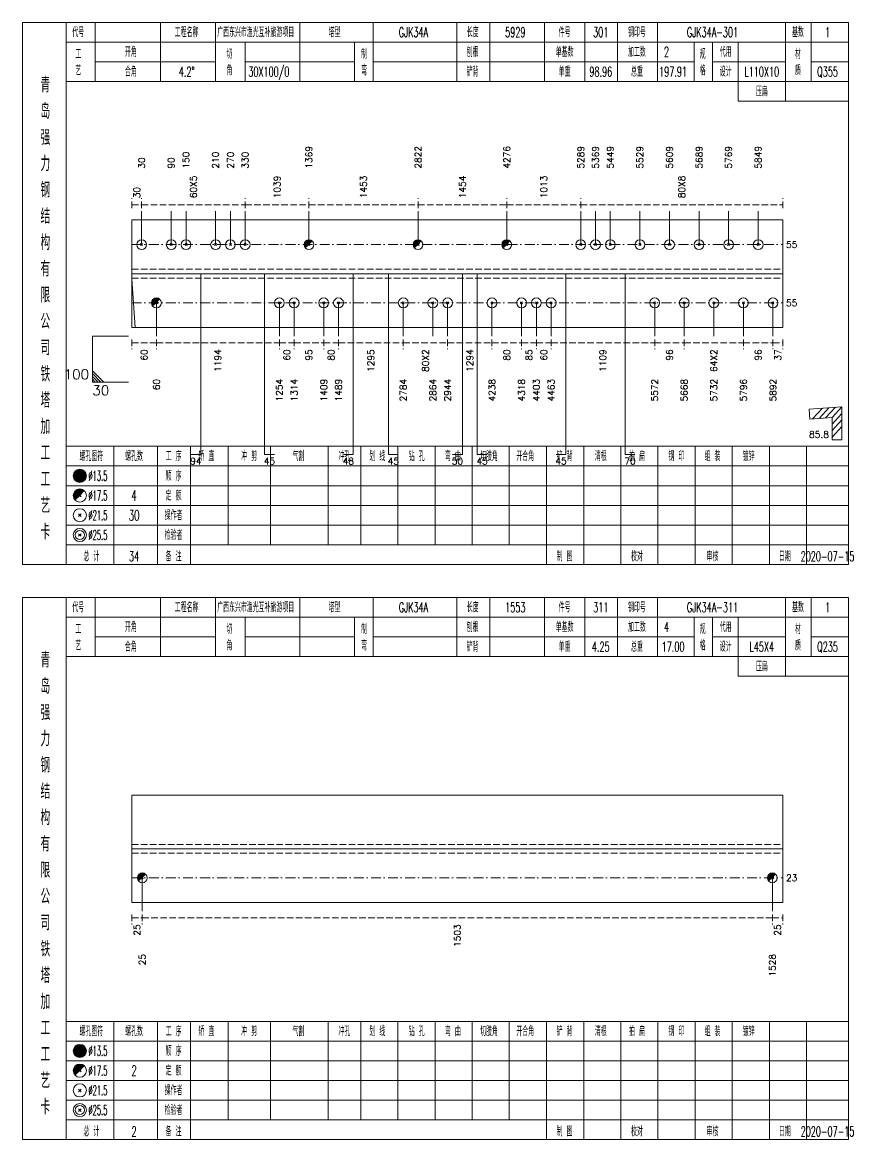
# Model space of a CAD drawing. Extents: x 0 to 2606, y -377 to 6479.
# Drawn here: x 1045.6 to 1298.5, y 5600 to 5940 of the extents above; entities that cross this region are included whole.
import ezdxf
from ezdxf.enums import TextEntityAlignment as Align

# ---------------------------------------------------------------- set-up
doc = ezdxf.new("R2010")
doc.units = 0
doc.header["$MEASUREMENT"] = 0
doc.linetypes.add('一点画线', pattern=[5.2, 3, -1, 0.2, -1])
doc.linetypes.add('虚线', pattern=[2.75, 2, -0.75])
doc.layers.get('0').update_dxf_attribs({"linetype": 'CONTINUOUS', "lineweight": 25})
for name, color, linetype, lineweight in [('1', 7, 'CONTINUOUS', 25), ('2', 7, 'CONTINUOUS', 25), ('4', 7, 'CONTINUOUS', 25)]:
    doc.layers.add(name, color=color, linetype=linetype, lineweight=lineweight)
doc.styles.get("Standard").update_dxf_attribs({"font": 'simplex.shx', "width": 0.7, "height": 3, "bigfont": 'gbhzfs.shx'})

msp = doc.modelspace()

# ---------------------------------------------------------------- linework, layer by layer
at = {"color": 8, "linetype": '虚线', "lineweight": 9}
for p, q in [((1078.9, 5883.5), (1078.9, 5886.5)), ((1081.9, 5883.5), (1081.9, 5886.5)), ((1081.9, 5883.5), (1081.9, 5886.5)), ((1113.4, 5883.5), (1113.4, 5886.5)), ((1113.4, 5883.5), (1113.4, 5886.5)), ((1132.8, 5883.5), (1132.8, 5886.5)), ((1132.8, 5883.5), (1132.8, 5886.5)), ((1166, 5883.5), (1166, 5886.5)), ((1166, 5883.5), (1166, 5886.5)), ((1193, 5883.5), (1193, 5886.5)), ((1193, 5883.5), (1193, 5886.5)), ((1215.5, 5883.5), (1215.5, 5886.5)), ((1215.5, 5883.5), (1215.5, 5886.5)), ((1277, 5883.5), (1277, 5886.5)), ((1078.9, 5884.5), (1081.9, 5884.5)), ((1081.9, 5884.5), (1113.4, 5884.5)), ((1113.4, 5884.5), (1132.8, 5884.5)), ((1132.8, 5884.5), (1166, 5884.5)), ((1166, 5884.5), (1193, 5884.5)), ((1193, 5884.5), (1215.5, 5884.5)), ((1215.5, 5884.5), (1277, 5884.5)), ((1078.9, 5843.5), (1078.9, 5840.5)), ((1078.9, 5842.5), (1086.4, 5842.5)), ((1086.4, 5843.5), (1086.4, 5840.5)), ((1086.4, 5843.5), (1086.4, 5840.5)), ((1086.4, 5842.5), (1123.8, 5842.5)), ((1123.8, 5843.5), (1123.8, 5840.5)), ((1123.8, 5843.5), (1123.8, 5840.5)), ((1123.8, 5842.5), (1128.3, 5842.5)), ((1128.3, 5843.5), (1128.3, 5840.5)), ((1128.3, 5843.5), (1128.3, 5840.5)), ((1128.3, 5842.5), (1137.3, 5842.5)), ((1137.3, 5843.5), (1137.3, 5840.5)), ((1137.3, 5843.5), (1137.3, 5840.5)), ((1137.3, 5842.5), (1141.8, 5842.5)), ((1141.8, 5843.5), (1141.8, 5840.5)), ((1141.8, 5843.5), (1141.8, 5840.5)), ((1141.8, 5842.5), (1161.5, 5842.5)), ((1161.5, 5843.5), (1161.5, 5840.5)), ((1161.5, 5843.5), (1161.5, 5840.5)), ((1161.5, 5842.5), (1175, 5842.5)), ((1175, 5843.5), (1175, 5840.5)), ((1175, 5843.5), (1175, 5840.5)), ((1175, 5842.5), (1188.5, 5842.5)), ((1188.5, 5843.5), (1188.5, 5840.5)), ((1188.5, 5843.5), (1188.5, 5840.5)), ((1188.5, 5842.5), (1197.5, 5842.5)), ((1197.5, 5843.5), (1197.5, 5840.5)), ((1197.5, 5843.5), (1197.5, 5840.5)), ((1197.5, 5842.5), (1202, 5842.5)), ((1202, 5843.5), (1202, 5840.5)), ((1202, 5843.5), (1202, 5840.5)), ((1202, 5842.5), (1206.5, 5842.5)), ((1206.5, 5843.5), (1206.5, 5840.5)), ((1206.5, 5843.5), (1206.5, 5840.5)), ((1206.5, 5842.5), (1238, 5842.5)), ((1238, 5843.5), (1238, 5840.5)), ((1238, 5843.5), (1238, 5840.5)), ((1238, 5842.5), (1247, 5842.5)), ((1247, 5843.5), (1247, 5840.5)), ((1247, 5843.5), (1247, 5840.5)), ((1247, 5842.5), (1265, 5842.5)), ((1265, 5843.5), (1265, 5840.5)), ((1265, 5843.5), (1265, 5840.5)), ((1265, 5842.5), (1274, 5842.5)), ((1274, 5843.5), (1274, 5840.5)), ((1274, 5843.5), (1274, 5840.5)), ((1274, 5842.5), (1277, 5842.5)), ((1277, 5843.5), (1277, 5840.5)), ((1078.9, 5668.5), (1078.9, 5665.5)), ((1082.09, 5668.5), (1082.09, 5665.5)), ((1082.09, 5668.5), (1082.09, 5665.5)), ((1273.81, 5668.5), (1273.81, 5665.5)), ((1273.81, 5668.5), (1273.81, 5665.5)), ((1277, 5668.5), (1277, 5665.5)), ((1078.9, 5667.5), (1082.09, 5667.5)), ((1082.09, 5667.5), (1273.81, 5667.5)), ((1273.81, 5667.5), (1277, 5667.5))]:
    msp.add_line(p, q, dxfattribs=at)
at = {"color": 7, "linetype": 'Continuous', "lineweight": 13}
for p, q in [((1081.9, 5872.36), (1081.9, 5882.5)), ((1090.9, 5872.36), (1090.9, 5882.5)), ((1095.4, 5872.36), (1095.4, 5882.5)), ((1104.4, 5872.36), (1104.4, 5882.5)), ((1108.9, 5872.36), (1108.9, 5882.5)), ((1113.4, 5872.36), (1113.4, 5882.5)), ((1132.8, 5872.36), (1132.8, 5882.5)), ((1166, 5872.36), (1166, 5882.5)), ((1193, 5872.36), (1193, 5882.5)), ((1215.5, 5872.36), (1215.5, 5882.5)), ((1220, 5872.36), (1220, 5882.5)), ((1224.5, 5872.36), (1224.5, 5882.5)), ((1233.5, 5872.36), (1233.5, 5882.5)), ((1242.5, 5872.36), (1242.5, 5882.5)), ((1251.5, 5872.36), (1251.5, 5882.5)), ((1260.5, 5872.36), (1260.5, 5882.5)), ((1269.5, 5872.36), (1269.5, 5882.5)), ((1081.6, 5872.06), (1082.2, 5872.66)), ((1082.2, 5872.06), (1081.6, 5872.66)), ((1090.6, 5872.06), (1091.2, 5872.66)), ((1091.2, 5872.06), (1090.6, 5872.66)), ((1095.1, 5872.06), (1095.7, 5872.66)), ((1095.7, 5872.06), (1095.1, 5872.66)), ((1104.1, 5872.06), (1104.7, 5872.66)), ((1104.7, 5872.06), (1104.1, 5872.66)), ((1108.6, 5872.06), (1109.2, 5872.66)), ((1109.2, 5872.06), (1108.6, 5872.66)), ((1113.1, 5872.06), (1113.7, 5872.66)), ((1113.7, 5872.06), (1113.1, 5872.66)), ((1215.2, 5872.06), (1215.8, 5872.66)), ((1215.8, 5872.06), (1215.2, 5872.66)), ((1219.7, 5872.06), (1220.3, 5872.66)), ((1220.3, 5872.06), (1219.7, 5872.66)), ((1224.2, 5872.06), (1224.8, 5872.66)), ((1224.8, 5872.06), (1224.2, 5872.66)), ((1233.2, 5872.06), (1233.8, 5872.66)), ((1233.8, 5872.06), (1233.2, 5872.66)), ((1242.2, 5872.06), (1242.8, 5872.66)), ((1242.8, 5872.06), (1242.2, 5872.66)), ((1251.2, 5872.06), (1251.8, 5872.66)), ((1251.8, 5872.06), (1251.2, 5872.66)), ((1260.2, 5872.06), (1260.8, 5872.66)), ((1260.8, 5872.06), (1260.2, 5872.66)), ((1269.2, 5872.06), (1269.8, 5872.66)), ((1269.8, 5872.06), (1269.2, 5872.66)), ((1078.9, 5862.01), (1079.9, 5847.14)), ((1086.4, 5854.64), (1086.4, 5844.5)), ((1123.8, 5854.64), (1123.8, 5844.5)), ((1128.3, 5854.64), (1128.3, 5844.5)), ((1137.3, 5854.64), (1137.3, 5844.5)), ((1141.8, 5854.64), (1141.8, 5844.5)), ((1161.5, 5854.64), (1161.5, 5844.5)), ((1170.5, 5854.64), (1170.5, 5844.5)), ((1175, 5854.64), (1175, 5844.5)), ((1188.5, 5854.64), (1188.5, 5844.5)), ((1197.5, 5854.64), (1197.5, 5844.5)), ((1202, 5854.64), (1202, 5844.5)), ((1206.5, 5854.64), (1206.5, 5844.5)), ((1238, 5854.64), (1238, 5844.5)), ((1247, 5854.64), (1247, 5844.5)), ((1256, 5854.64), (1256, 5844.5)), ((1265, 5854.64), (1265, 5844.5)), ((1274, 5854.64), (1274, 5844.5)), ((1066.9, 5844.5), (1077.9, 5844.5)), ((1066.9, 5844.5), (1066.9, 5830.5)), ((1070.4, 5830.5), (1066.9, 5834)), ((1069.53, 5830.5), (1066.9, 5833.12)), ((1068.65, 5830.5), (1066.9, 5832.25)), ((1067.78, 5830.5), (1066.9, 5831.38)), ((1066.9, 5830.5), (1077.9, 5830.5)), ((1082.09, 5679.67), (1082.09, 5669.5)), ((1273.81, 5679.67), (1273.81, 5669.5))]:
    msp.add_line(p, q, dxfattribs=at)
at = {"color": 7, "linetype": 'Continuous', "lineweight": 18}
for p, q in [((1078.9, 5879.86), (1078.9, 5847.14)), ((1078.9, 5879.86), (1277, 5879.86)), ((1277, 5879.86), (1277, 5847.14)), ((1078.9, 5863.5), (1277, 5863.5)), ((1078.9, 5704.83), (1078.9, 5672.17)), ((1078.9, 5704.83), (1277, 5704.83)), ((1277, 5704.83), (1277, 5672.17)), ((1078.9, 5688.5), (1277, 5688.5))]:
    msp.add_line(p, q, dxfattribs=at)
at = {"color": 3, "linetype": '一点画线', "lineweight": 13}
for p, q in [((1078.9, 5872.36), (1277, 5872.36)), ((1078.9, 5854.64), (1277, 5854.64)), ((1078.9, 5679.67), (1277, 5679.67))]:
    msp.add_line(p, q, dxfattribs=at)
at = {"color": 7, "linetype": 'Continuous', "lineweight": 0}
for p, q in [((1132.5, 5872.06), (1133.1, 5872.66)), ((1132.5, 5872.66), (1133.1, 5872.06)), ((1165.7, 5872.06), (1166.3, 5872.66)), ((1165.7, 5872.66), (1166.3, 5872.06)), ((1192.7, 5872.06), (1193.3, 5872.66)), ((1192.7, 5872.66), (1193.3, 5872.06))]:
    msp.add_line(p, q, dxfattribs=at)
at = {"color": 1, "linetype": '虚线', "lineweight": 18}
for p, q in [((1078.9, 5864.86), (1277, 5864.86)), ((1078.9, 5862.14), (1277, 5862.14)), ((1078.9, 5689.83), (1277, 5689.83)), ((1078.9, 5687.17), (1277, 5687.17))]:
    msp.add_line(p, q, dxfattribs=at)
at = {"color": 7, "linetype": 'Continuous', "lineweight": 13}
for centre in [(1081.9, 5872.36), (1090.9, 5872.36), (1095.4, 5872.36), (1104.4, 5872.36), (1108.9, 5872.36), (1113.4, 5872.36), (1132.8, 5872.36), (1166, 5872.36), (1193, 5872.36), (1215.5, 5872.36), (1220, 5872.36), (1224.5, 5872.36), (1233.5, 5872.36), (1242.5, 5872.36), (1251.5, 5872.36), (1260.5, 5872.36), (1269.5, 5872.36)]:
    msp.add_circle(centre, 1.5, dxfattribs=at)
for centre, radius in [((1132.8, 5872.36), 1.35), ((1132.8, 5872.36), 1.2), ((1132.8, 5872.36), 1.05), ((1132.8, 5872.36), 0.9), ((1132.8, 5872.36), 0.75), ((1132.8, 5872.36), 0.6), ((1132.8, 5872.36), 0.45), ((1132.8, 5872.36), 0.3), ((1132.8, 5872.36), 0.15), ((1166, 5872.36), 1.35), ((1166, 5872.36), 1.2), ((1166, 5872.36), 1.05), ((1166, 5872.36), 0.9), ((1166, 5872.36), 0.75), ((1166, 5872.36), 0.6), ((1166, 5872.36), 0.45), ((1166, 5872.36), 0.3), ((1166, 5872.36), 0.15), ((1193, 5872.36), 1.35), ((1193, 5872.36), 1.2), ((1193, 5872.36), 1.05), ((1193, 5872.36), 0.9), ((1193, 5872.36), 0.75), ((1193, 5872.36), 0.6), ((1193, 5872.36), 0.45), ((1193, 5872.36), 0.3), ((1193, 5872.36), 0.15)]:
    msp.add_arc(centre, radius, 45, 225, dxfattribs=at)
at = {"layer": '1', "color": 7, "linetype": 'Continuous', "lineweight": 0}
for p, q in [((1086.1, 5854.34), (1086.7, 5854.94)), ((1086.1, 5854.94), (1086.7, 5854.34)), ((1081.79, 5679.37), (1082.39, 5679.97)), ((1081.79, 5679.97), (1082.39, 5679.37)), ((1273.51, 5679.37), (1274.11, 5679.97)), ((1273.51, 5679.97), (1274.11, 5679.37))]:
    msp.add_line(p, q, dxfattribs=at)
at = {"layer": '1', "color": 7, "linetype": 'Continuous', "lineweight": 13}
for p, q in [((1123.5, 5854.34), (1124.1, 5854.94)), ((1124.1, 5854.34), (1123.5, 5854.94)), ((1128, 5854.34), (1128.6, 5854.94)), ((1128.6, 5854.34), (1128, 5854.94)), ((1137, 5854.34), (1137.6, 5854.94)), ((1137.6, 5854.34), (1137, 5854.94)), ((1141.5, 5854.34), (1142.1, 5854.94)), ((1142.1, 5854.34), (1141.5, 5854.94)), ((1161.2, 5854.34), (1161.8, 5854.94)), ((1161.8, 5854.34), (1161.2, 5854.94)), ((1170.2, 5854.34), (1170.8, 5854.94)), ((1170.8, 5854.34), (1170.2, 5854.94)), ((1174.7, 5854.34), (1175.3, 5854.94)), ((1175.3, 5854.34), (1174.7, 5854.94)), ((1188.2, 5854.34), (1188.8, 5854.94)), ((1188.8, 5854.34), (1188.2, 5854.94)), ((1197.2, 5854.34), (1197.8, 5854.94)), ((1197.8, 5854.34), (1197.2, 5854.94)), ((1201.7, 5854.34), (1202.3, 5854.94)), ((1202.3, 5854.34), (1201.7, 5854.94)), ((1206.2, 5854.34), (1206.8, 5854.94)), ((1206.8, 5854.34), (1206.2, 5854.94)), ((1237.7, 5854.34), (1238.3, 5854.94)), ((1238.3, 5854.34), (1237.7, 5854.94)), ((1246.7, 5854.34), (1247.3, 5854.94)), ((1247.3, 5854.34), (1246.7, 5854.94)), ((1255.7, 5854.34), (1256.3, 5854.94)), ((1256.3, 5854.34), (1255.7, 5854.94)), ((1264.7, 5854.34), (1265.3, 5854.94)), ((1265.3, 5854.34), (1264.7, 5854.94)), ((1273.7, 5854.34), (1274.3, 5854.94)), ((1274.3, 5854.34), (1273.7, 5854.94))]:
    msp.add_line(p, q, dxfattribs=at)
at = {"layer": '1', "color": 7, "linetype": 'Continuous', "lineweight": 18}
for p, q in [((1078.9, 5847.14), (1277, 5847.14)), ((1078.9, 5672.17), (1277, 5672.17))]:
    msp.add_line(p, q, dxfattribs=at)
at = {"layer": '1', "color": 7, "linetype": 'Continuous', "lineweight": 13}
for centre in [(1086.4, 5854.64), (1123.8, 5854.64), (1128.3, 5854.64), (1137.3, 5854.64), (1141.8, 5854.64), (1161.5, 5854.64), (1170.5, 5854.64), (1175, 5854.64), (1188.5, 5854.64), (1197.5, 5854.64), (1202, 5854.64), (1206.5, 5854.64), (1238, 5854.64), (1247, 5854.64), (1256, 5854.64), (1265, 5854.64), (1274, 5854.64), (1082.09, 5679.67), (1273.81, 5679.67)]:
    msp.add_circle(centre, 1.5, dxfattribs=at)
for centre, radius in [((1086.4, 5854.64), 1.35), ((1086.4, 5854.64), 1.2), ((1086.4, 5854.64), 1.05), ((1086.4, 5854.64), 0.9), ((1086.4, 5854.64), 0.75), ((1086.4, 5854.64), 0.6), ((1086.4, 5854.64), 0.45), ((1086.4, 5854.64), 0.3), ((1086.4, 5854.64), 0.15), ((1082.09, 5679.67), 1.35), ((1082.09, 5679.67), 1.2), ((1082.09, 5679.67), 1.05), ((1082.09, 5679.67), 0.9), ((1082.09, 5679.67), 0.75), ((1082.09, 5679.67), 0.6), ((1082.09, 5679.67), 0.45), ((1082.09, 5679.67), 0.3), ((1082.09, 5679.67), 0.15), ((1273.81, 5679.67), 1.35), ((1273.81, 5679.67), 1.2), ((1273.81, 5679.67), 1.05), ((1273.81, 5679.67), 0.9), ((1273.81, 5679.67), 0.75), ((1273.81, 5679.67), 0.6), ((1273.81, 5679.67), 0.45), ((1273.81, 5679.67), 0.3), ((1273.81, 5679.67), 0.15)]:
    msp.add_arc(centre, radius, 45, 225, dxfattribs=at)
at = {"layer": '2', "color": 7, "linetype": 'Continuous', "lineweight": 13}
for p, q in [((1099.9, 5863.5), (1099.9, 5808.5)), ((1119.3, 5863.5), (1119.3, 5808.5)), ((1146.3, 5863.5), (1146.3, 5808.5)), ((1157, 5863.5), (1157, 5808.5)), ((1179.5, 5863.5), (1179.5, 5808.5)), ((1184, 5863.5), (1184, 5808.5)), ((1211, 5863.5), (1211, 5808.5)), ((1229, 5863.5), (1229, 5808.5)), ((1295, 5823), (1285.03, 5822.27)), ((1285.03, 5822.27), (1285.25, 5819.28)), ((1286.02, 5819.33), (1289.02, 5822.56)), ((1288.01, 5819.48), (1291.01, 5822.71)), ((1290.01, 5819.63), (1293.01, 5822.85)), ((1292, 5819.77), (1295, 5823)), ((1292, 5817.77), (1295, 5821)), ((1295, 5813), (1295, 5823)), ((1285.25, 5819.28), (1292, 5819.77)), ((1292, 5819.77), (1292, 5813)), ((1292, 5815.77), (1295, 5819)), ((1292, 5813.77), (1295, 5817)), ((1292, 5813), (1295, 5813)), ((1099.9, 5808.5), (1096.9, 5808.5)), ((1119.3, 5808.5), (1122.3, 5808.5)), ((1146.3, 5808.5), (1143.3, 5808.5)), ((1157, 5808.5), (1160, 5808.5)), ((1179.5, 5808.5), (1176.5, 5808.5)), ((1184, 5808.5), (1187, 5808.5)), ((1211, 5808.5), (1208, 5808.5)), ((1229, 5808.5), (1232, 5808.5))]:
    msp.add_line(p, q, dxfattribs=at)
at = {"layer": '4', "color": 1, "linetype": 'Continuous', "lineweight": 18}
for p, q in [((1058.9, 5775), (1058.9, 5940)), ((1067.8, 5922), (1067.8, 5940)), ((1087.6, 5922), (1087.6, 5940)), ((1104.4, 5922), (1104.4, 5940)), ((1130, 5922), (1130, 5940)), ((1152.3, 5922), (1152.3, 5940)), ((1177.8, 5922), (1177.8, 5940)), ((1187.8, 5922), (1187.8, 5940)), ((1204.5, 5922), (1204.5, 5940)), ((1216.7, 5922), (1216.7, 5940)), ((1226.7, 5922), (1226.7, 5940)), ((1238.9, 5922), (1238.9, 5940)), ((1277.8, 5916), (1277.8, 5940)), ((1285.6, 5922), (1285.6, 5940)), ((1058.9, 5934), (1297, 5934)), ((1113.4, 5922), (1113.4, 5934)), ((1146.7, 5922), (1146.7, 5934)), ((1250, 5922), (1250, 5934)), ((1255.6, 5922), (1255.6, 5934)), ((1263.4, 5916), (1263.4, 5934)), ((1067.8, 5928), (1104.4, 5928)), ((1113.4, 5928), (1146.7, 5928)), ((1152.3, 5928), (1250, 5928)), ((1255.6, 5928), (1277.8, 5928)), ((1285.6, 5928), (1297, 5928)), ((1058.9, 5922), (1297, 5922)), ((1263.4, 5916), (1297, 5916)), ((1058.9, 5811), (1297, 5811)), ((1073.4, 5775), (1073.4, 5811)), ((1086.7, 5775), (1086.7, 5811)), ((1096.8, 5775), (1096.8, 5811)), ((1108.2, 5781), (1108.2, 5811)), ((1121.1, 5781), (1121.1, 5811)), ((1138.7, 5781), (1138.7, 5811)), ((1148.6, 5781), (1148.6, 5811)), ((1159.9, 5781), (1159.9, 5811)), ((1171.2, 5781), (1171.2, 5811)), ((1182.5, 5781), (1182.5, 5811)), ((1193.7, 5781), (1193.7, 5811)), ((1205.1, 5781), (1205.1, 5811)), ((1216.4, 5781), (1216.4, 5811)), ((1227.7, 5781), (1227.7, 5811)), ((1239, 5781), (1239, 5811)), ((1250.3, 5781), (1250.3, 5811)), ((1261.6, 5781), (1261.6, 5811)), ((1272.9, 5781), (1272.9, 5811)), ((1284.2, 5781), (1284.2, 5811)), ((1058.9, 5805), (1297, 5805)), ((1058.9, 5799), (1297, 5799)), ((1058.9, 5793), (1297, 5793)), ((1058.9, 5787), (1297, 5787)), ((1058.9, 5781), (1297, 5781)), ((1205.1, 5775), (1205.1, 5781)), ((1216.4, 5775), (1216.4, 5781)), ((1227.7, 5775), (1227.7, 5781)), ((1239, 5775), (1239, 5781)), ((1250.3, 5775), (1250.3, 5781)), ((1261.6, 5775), (1261.6, 5781)), ((1272.9, 5775), (1272.9, 5781)), ((1284.2, 5775), (1284.2, 5781)), ((1058.9, 5600), (1058.9, 5765)), ((1067.8, 5747), (1067.8, 5765)), ((1087.6, 5747), (1087.6, 5765)), ((1104.4, 5747), (1104.4, 5765)), ((1130, 5747), (1130, 5765)), ((1152.3, 5747), (1152.3, 5765)), ((1177.8, 5747), (1177.8, 5765)), ((1187.8, 5747), (1187.8, 5765)), ((1204.5, 5747), (1204.5, 5765)), ((1216.7, 5747), (1216.7, 5765)), ((1226.7, 5747), (1226.7, 5765)), ((1238.9, 5747), (1238.9, 5765)), ((1277.8, 5741), (1277.8, 5765)), ((1285.6, 5747), (1285.6, 5765)), ((1058.9, 5759), (1297, 5759)), ((1113.4, 5747), (1113.4, 5759)), ((1146.7, 5747), (1146.7, 5759)), ((1250, 5747), (1250, 5759)), ((1255.6, 5747), (1255.6, 5759)), ((1263.4, 5741), (1263.4, 5759)), ((1067.8, 5753), (1104.4, 5753)), ((1113.4, 5753), (1146.7, 5753)), ((1152.3, 5753), (1250, 5753)), ((1255.6, 5753), (1277.8, 5753)), ((1285.6, 5753), (1297, 5753)), ((1058.9, 5747), (1297, 5747)), ((1263.4, 5741), (1297, 5741)), ((1058.9, 5636), (1297, 5636)), ((1073.4, 5600), (1073.4, 5636)), ((1086.7, 5600), (1086.7, 5636)), ((1096.8, 5600), (1096.8, 5636)), ((1108.2, 5606), (1108.2, 5636)), ((1121.1, 5606), (1121.1, 5636)), ((1138.7, 5606), (1138.7, 5636)), ((1148.6, 5606), (1148.6, 5636)), ((1159.9, 5606), (1159.9, 5636)), ((1171.2, 5606), (1171.2, 5636)), ((1182.5, 5606), (1182.5, 5636)), ((1193.7, 5606), (1193.7, 5636)), ((1205.1, 5606), (1205.1, 5636)), ((1216.4, 5606), (1216.4, 5636)), ((1227.7, 5606), (1227.7, 5636)), ((1239, 5606), (1239, 5636)), ((1250.3, 5606), (1250.3, 5636)), ((1261.6, 5606), (1261.6, 5636)), ((1272.9, 5606), (1272.9, 5636)), ((1284.2, 5606), (1284.2, 5636)), ((1058.9, 5630), (1297, 5630)), ((1058.9, 5624), (1297, 5624)), ((1058.9, 5618), (1297, 5618)), ((1058.9, 5612), (1297, 5612)), ((1058.9, 5606), (1297, 5606)), ((1205.1, 5600), (1205.1, 5606)), ((1216.4, 5600), (1216.4, 5606)), ((1227.7, 5600), (1227.7, 5606)), ((1239, 5600), (1239, 5606)), ((1250.3, 5600), (1250.3, 5606)), ((1261.6, 5600), (1261.6, 5606)), ((1272.9, 5600), (1272.9, 5606)), ((1284.2, 5600), (1284.2, 5606))]:
    msp.add_line(p, q, dxfattribs=at)
at = {"layer": '4', "color": 7, "linetype": 'Continuous', "lineweight": 13}
for p, q in [((1062.9, 5801.8), (1063.3, 5802.2)), ((1063.3, 5801.8), (1062.9, 5802.2)), ((1062.7, 5789.6), (1063.5, 5790.4)), ((1063.5, 5789.6), (1062.7, 5790.4)), ((1062.7, 5783.6), (1063.5, 5784.4)), ((1063.5, 5783.6), (1062.7, 5784.4)), ((1062.9, 5626.8), (1063.3, 5627.2)), ((1063.3, 5626.8), (1062.9, 5627.2)), ((1062.7, 5614.6), (1063.5, 5615.4)), ((1063.5, 5614.6), (1062.7, 5615.4)), ((1062.7, 5608.6), (1063.5, 5609.4)), ((1063.5, 5608.6), (1062.7, 5609.4))]:
    msp.add_line(p, q, dxfattribs=at)
at = {"layer": '4', "color": 7, "linetype": 'Continuous', "lineweight": 0}
for p, q in [((1062.7, 5795.6), (1063.5, 5796.4)), ((1062.7, 5796.4), (1063.5, 5795.6)), ((1062.7, 5620.6), (1063.5, 5621.4)), ((1062.7, 5621.4), (1063.5, 5620.6))]:
    msp.add_line(p, q, dxfattribs=at)
at = {"layer": '4', "color": 1, "linetype": 'Continuous', "lineweight": 18}
for points in [[(1045.6, 5940), (1045.6, 5775), (1297, 5775), (1297, 5940)], [(1045.6, 5765), (1045.6, 5600), (1297, 5600), (1297, 5765)]]:
    msp.add_lwpolyline(points, close=True, dxfattribs=at)
at = {"layer": '4', "color": 7, "linetype": 'Continuous', "lineweight": 13}
for centre, radius in [((1063.1, 5802), 2), ((1063.1, 5802), 1.8), ((1063.1, 5802), 1.6), ((1063.1, 5802), 1.4), ((1063.1, 5802), 1.2), ((1063.1, 5802), 1), ((1063.1, 5802), 0.8), ((1063.1, 5802), 0.6), ((1063.1, 5802), 0.4), ((1063.1, 5802), 0.2), ((1063.1, 5796), 2), ((1063.1, 5790), 2), ((1063.1, 5784), 2), ((1063.1, 5784), 1.4), ((1063.1, 5627), 2), ((1063.1, 5627), 1.8), ((1063.1, 5627), 1.6), ((1063.1, 5627), 1.4), ((1063.1, 5627), 1.2), ((1063.1, 5627), 1), ((1063.1, 5627), 0.8), ((1063.1, 5627), 0.6), ((1063.1, 5627), 0.4), ((1063.1, 5627), 0.2), ((1063.1, 5621), 2), ((1063.1, 5615), 2), ((1063.1, 5609), 2), ((1063.1, 5609), 1.4)]:
    msp.add_circle(centre, radius, dxfattribs=at)
for centre, radius in [((1063.1, 5796), 1.8), ((1063.1, 5796), 1.6), ((1063.1, 5796), 1.4), ((1063.1, 5796), 1.2), ((1063.1, 5796), 1), ((1063.1, 5796), 0.8), ((1063.1, 5796), 0.6), ((1063.1, 5796), 0.4), ((1063.1, 5796), 0.2), ((1063.1, 5621), 1.8), ((1063.1, 5621), 1.6), ((1063.1, 5621), 1.4), ((1063.1, 5621), 1.2), ((1063.1, 5621), 1), ((1063.1, 5621), 0.8), ((1063.1, 5621), 0.6), ((1063.1, 5621), 0.4), ((1063.1, 5621), 0.2)]:
    msp.add_arc(centre, radius, 45, 225, dxfattribs=at)

# ---------------------------------------------------------------- texts
at = {"color": 7, "linetype": 'Continuous', "lineweight": 13}
for s, p in [('150', (1095.4, 5895.5)), ('210', (1104.4, 5895.5)), ('270', (1108.9, 5895.5)), ('330', (1113.4, 5895.5)), ('1369', (1132.8, 5895.5)), ('2822', (1166, 5895.5)), ('4276', (1193, 5895.5)), ('5289', (1215.5, 5895.5)), ('5369', (1220, 5895.5)), ('5449', (1224.5, 5895.5)), ('5529', (1233.5, 5895.5)), ('5609', (1242.5, 5895.5)), ('5689', (1251.5, 5895.5)), ('5769', (1260.5, 5895.5)), ('5849', (1269.5, 5895.5)), ('30', (1081.9, 5895.5)), ('90', (1090.9, 5895.5))]:
    msp.add_text(s, height=2, rotation=90, dxfattribs=at).set_placement(p, align=Align.MIDDLE_LEFT)
at = {"color": 8, "linetype": 'Continuous', "lineweight": 9}
for s, p in [('60X5', (1097.65, 5886.5)), ('1039', (1123.1, 5886.5)), ('1453', (1149.4, 5886.5)), ('1454', (1179.5, 5886.5)), ('1013', (1204.25, 5886.5)), ('80X8', (1246.25, 5886.5)), ('30', (1080.4, 5886.5))]:
    msp.add_text(s, height=2, rotation=90, dxfattribs=at).set_placement(p, align=Align.MIDDLE_LEFT)
at = {"color": 7, "linetype": 'Continuous', "lineweight": 13}
for s, p in [('55', (1278, 5872.36)), ('55', (1278, 5854.64)), ('23', (1278, 5679.67))]:
    msp.add_text(s, height=2, dxfattribs=at).set_placement(p, align=Align.MIDDLE_LEFT)
at = {"color": 8, "linetype": 'Continuous', "lineweight": 9}
for s, p in [('60', (1082.65, 5840.5)), ('1194', (1105.1, 5840.5)), ('60', (1126.05, 5840.5)), ('95', (1132.8, 5840.5)), ('80', (1139.55, 5840.5)), ('1295', (1151.65, 5840.5)), ('80X2', (1168.25, 5840.5)), ('1294', (1181.75, 5840.5)), ('80', (1193, 5840.5)), ('85', (1199.75, 5840.5)), ('60', (1204.25, 5840.5)), ('1109', (1222.25, 5840.5)), ('96', (1242.5, 5840.5)), ('64X2', (1256, 5840.5)), ('96', (1269.5, 5840.5)), ('37', (1275.5, 5840.5)), ('25', (1080.49, 5665.5)), ('1503', (1177.95, 5665.5)), ('25', (1275.41, 5665.5))]:
    msp.add_text(s, height=2, rotation=90, dxfattribs=at).set_placement(p, align=Align.MIDDLE_RIGHT)
at = {"color": 7, "linetype": 'Continuous', "lineweight": 13}
msp.add_text('100', height=3, dxfattribs=at).set_placement((1065.9, 5830.5), align=Align.BOTTOM_RIGHT)
msp.add_text('30', height=3, dxfattribs=at).set_placement((1066.9, 5829.5), align=Align.TOP_LEFT)
at = {"layer": '1', "color": 7, "linetype": 'Continuous', "lineweight": 13}
for s, p in [('60', (1086.4, 5831.5)), ('1254', (1123.8, 5831.5)), ('1314', (1128.3, 5831.5)), ('1409', (1137.3, 5831.5)), ('1489', (1141.8, 5831.5)), ('2784', (1161.5, 5831.5)), ('2864', (1170.5, 5831.5)), ('2944', (1175, 5831.5)), ('4238', (1188.5, 5831.5)), ('4318', (1197.5, 5831.5)), ('4403', (1202, 5831.5)), ('4463', (1206.5, 5831.5)), ('5572', (1238, 5831.5)), ('5668', (1247, 5831.5)), ('5732', (1256, 5831.5)), ('5796', (1265, 5831.5)), ('5892', (1274, 5831.5)), ('25', (1082.09, 5656.5)), ('1528', (1273.81, 5656.5))]:
    msp.add_text(s, height=2, rotation=90, dxfattribs=at).set_placement(p, align=Align.MIDDLE_RIGHT)
at = {"layer": '2', "color": 7, "linetype": 'Continuous', "lineweight": 13}
msp.add_text('85.8', height=2, dxfattribs=at).set_placement((1291, 5813), align=Align.BOTTOM_RIGHT)
for s, p in [('94', (1098.4, 5807.5)), ('45', (1120.8, 5807.5)), ('48', (1144.8, 5807.5)), ('45', (1158.5, 5807.5)), ('50', (1178, 5807.5)), ('45', (1185.5, 5807.5)), ('45', (1209.5, 5807.5)), ('70', (1230.5, 5807.5))]:
    msp.add_text(s, height=2, dxfattribs=at).set_placement(p, align=Align.TOP_CENTER)
at = {"layer": '4', "color": 1, "linetype": 'Continuous', "lineweight": 13}
for s, height, width, p in [('代号', 3, 0.6, (1062.6, 5937)), ('工程名称', 3, 0.6, (1095.6, 5937)), ('广西东兴市渔光互补旅游项目', 3, 0.6, (1116.6, 5937)), ('塔型', 3, 0.6, (1140.6, 5937)), ('GJK34A', 3, 0.6, (1164.6, 5937)), ('长度', 3, 0.6, (1182.6, 5937)), ('5929', 3, 0.6, (1195.6, 5937)), ('件号', 3, 0.6, (1210.6, 5937)), ('301', 3, 0.6, (1221.6, 5937)), ('钢印号', 3, 0.6, (1232.6, 5937)), ('GJK34A-301', 3, 0.6, (1255.6, 5937)), ('基数', 3, 0.6, (1281.6, 5937)), ('1', 3, 0.6, (1290.6, 5937)), ('工', 3, 0.6, (1062.6, 5930.4)), ('开角', 3, 0.6, (1078.6, 5931)), ('切', 3, 0.6, (1108.6, 5930.4)), ('制', 3, 0.6, (1149.6, 5930.4)), ('刨根', 3, 0.6, (1182.6, 5931)), ('单基数', 3, 0.6, (1210.6, 5931)), ('加工数', 3, 0.6, (1232.6, 5931)), ('2', 3, 0.6, (1241.6, 5931)), ('规', 3, 0.6, (1252.6, 5930.4)), ('代用', 3, 0.6, (1259.6, 5931)), ('材', 3, 0.6, (1281.6, 5930.4)), ('艺', 3, 0.6, (1062.6, 5925.4)), ('合角', 3, 0.6, (1078.6, 5925)), ('4.2%%d', 3, 0.6, (1095.6, 5925)), ('角', 3, 0.6, (1108.6, 5925.4)), ('30X100/0', 3, 0.6, (1120.6, 5925)), ('弯', 3, 0.6, (1149.6, 5925.4)), ('铲背', 3, 0.6, (1182.6, 5925)), ('单重', 3, 0.6, (1210.6, 5925)), ('98.96', 3, 0.6, (1221.6, 5925)), ('总重', 3, 0.6, (1232.6, 5925)), ('197.91', 3, 0.6, (1243.6, 5925)), ('格', 3, 0.6, (1252.6, 5925.4)), ('设计', 3, 0.6, (1259.6, 5925)), ('L110X10', 3, 0.6, (1270.6, 5925)), ('质', 3, 0.6, (1281.6, 5925.4)), ('Q355', 3, 0.6, (1290.6, 5925)), ('青', 4.6, 0.8, (1052.6, 5921)), ('压扁', 3, 0.6, (1270.6, 5919)), ('岛', 4.6, 0.8, (1052.6, 5913)), ('强', 4.6, 0.8, (1052.6, 5905)), ('力', 4.6, 0.8, (1052.6, 5897)), ('钢', 4.6, 0.8, (1052.6, 5889)), ('结', 4.6, 0.8, (1052.6, 5881)), ('构', 4.6, 0.8, (1052.6, 5873)), ('有', 4.6, 0.8, (1052.6, 5865)), ('限', 4.6, 0.8, (1052.6, 5857)), ('公', 4.6, 0.8, (1052.6, 5849)), ('司', 4.6, 0.8, (1052.6, 5841)), ('铁', 4.6, 0.8, (1052.6, 5833)), ('塔', 4.6, 0.8, (1052.6, 5825)), ('加', 4.6, 0.8, (1052.6, 5817)), ('工', 4.6, 0.8, (1052.6, 5809)), ('螺孔图符', 3, 0.6, (1066.6, 5808)), ('螺孔数', 3, 0.6, (1079.6, 5808)), ('工 序', 3, 0.6, (1091.6, 5808)), ('矫 直', 3, 0.6, (1101.6, 5808)), ('冲 剪', 3, 0.6, (1114.6, 5808)), ('气割', 3, 0.6, (1129.6, 5808)), ('冲孔', 3, 0.6, (1143.6, 5808)), ('划 线', 3, 0.6, (1153.6, 5808)), ('钻 孔', 3, 0.6, (1165.6, 5808)), ('弯 曲', 3, 0.6, (1176.6, 5808)), ('切肢角', 3, 0.6, (1187.6, 5808)), ('开合角', 3, 0.6, (1198.6, 5808)), ('铲 背', 3, 0.6, (1210.6, 5808)), ('清根', 3, 0.6, (1221.6, 5808)), ('拍 扁', 3, 0.6, (1232.6, 5808)), ('钢 印', 3, 0.6, (1244.6, 5808)), ('组 装', 3, 0.6, (1255.6, 5808)), ('镀锌', 3, 0.6, (1266.6, 5808)), ('顺 序', 3, 0.6, (1091.6, 5802)), ('工', 4.6, 0.8, (1052.6, 5801)), ('%%C13.5', 3, 0.5, (1068.6, 5802)), ('%%C17.5', 3, 0.5, (1068.6, 5796)), ('4', 3.2, 0.6, (1079.6, 5796)), ('定 额', 3, 0.6, (1091.6, 5796)), ('艺', 4.6, 0.8, (1052.6, 5793)), ('%%C21.5', 3, 0.5, (1068.6, 5790)), ('30', 3.2, 0.6, (1079.6, 5790)), ('操作者', 3, 0.6, (1091.6, 5790)), ('卡', 4.6, 0.8, (1052.6, 5785)), ('%%C25.5', 3, 0.5, (1068.6, 5784)), ('检验者', 3, 0.6, (1091.6, 5784)), ('总 计', 3, 0.6, (1066.6, 5777.5)), ('34', 3, 0.6, (1079.6, 5777.5)), ('备 注', 3, 0.6, (1091.6, 5777.5)), ('制 图', 3, 0.6, (1210.6, 5777.5)), ('校对', 3, 0.6, (1232.6, 5777.5)), ('审核', 3, 0.6, (1255.6, 5777.5)), ('日期', 3, 0.6, (1277.6, 5777.5)), ('2020-07-15', 3, 0.6, (1290.6, 5777.5)), ('代号', 3, 0.6, (1062.6, 5762)), ('工程名称', 3, 0.6, (1095.6, 5762)), ('广西东兴市渔光互补旅游项目', 3, 0.6, (1116.6, 5762)), ('塔型', 3, 0.6, (1140.6, 5762)), ('GJK34A', 3, 0.6, (1164.6, 5762)), ('长度', 3, 0.6, (1182.6, 5762)), ('1553', 3, 0.6, (1195.6, 5762)), ('件号', 3, 0.6, (1210.6, 5762)), ('311', 3, 0.6, (1221.6, 5762)), ('钢印号', 3, 0.6, (1232.6, 5762)), ('GJK34A-311', 3, 0.6, (1255.6, 5762)), ('基数', 3, 0.6, (1281.6, 5762)), ('1', 3, 0.6, (1290.6, 5762)), ('工', 3, 0.6, (1062.6, 5755.4)), ('开角', 3, 0.6, (1078.6, 5756)), ('切', 3, 0.6, (1108.6, 5755.4)), ('制', 3, 0.6, (1149.6, 5755.4)), ('刨根', 3, 0.6, (1182.6, 5756)), ('单基数', 3, 0.6, (1210.6, 5756)), ('加工数', 3, 0.6, (1232.6, 5756)), ('4', 3, 0.6, (1241.6, 5756)), ('规', 3, 0.6, (1252.6, 5755.4)), ('代用', 3, 0.6, (1259.6, 5756)), ('材', 3, 0.6, (1281.6, 5755.4)), ('艺', 3, 0.6, (1062.6, 5750.4)), ('合角', 3, 0.6, (1078.6, 5750)), ('角', 3, 0.6, (1108.6, 5750.4)), ('弯', 3, 0.6, (1149.6, 5750.4)), ('铲背', 3, 0.6, (1182.6, 5750)), ('单重', 3, 0.6, (1210.6, 5750)), ('4.25', 3, 0.6, (1221.6, 5750)), ('总重', 3, 0.6, (1232.6, 5750)), ('17.00', 3, 0.6, (1243.6, 5750)), ('格', 3, 0.6, (1252.6, 5750.4)), ('设计', 3, 0.6, (1259.6, 5750)), ('L45X4', 3, 0.6, (1270.6, 5750)), ('质', 3, 0.6, (1281.6, 5750.4)), ('Q235', 3, 0.6, (1290.6, 5750)), ('青', 4.6, 0.8, (1052.6, 5746)), ('压扁', 3, 0.6, (1270.6, 5744)), ('岛', 4.6, 0.8, (1052.6, 5738)), ('强', 4.6, 0.8, (1052.6, 5730)), ('力', 4.6, 0.8, (1052.6, 5722)), ('钢', 4.6, 0.8, (1052.6, 5714)), ('结', 4.6, 0.8, (1052.6, 5706)), ('构', 4.6, 0.8, (1052.6, 5698)), ('有', 4.6, 0.8, (1052.6, 5690)), ('限', 4.6, 0.8, (1052.6, 5682)), ('公', 4.6, 0.8, (1052.6, 5674)), ('司', 4.6, 0.8, (1052.6, 5666)), ('铁', 4.6, 0.8, (1052.6, 5658)), ('塔', 4.6, 0.8, (1052.6, 5650)), ('加', 4.6, 0.8, (1052.6, 5642)), ('工', 4.6, 0.8, (1052.6, 5634)), ('螺孔图符', 3, 0.6, (1066.6, 5633)), ('螺孔数', 3, 0.6, (1079.6, 5633)), ('工 序', 3, 0.6, (1091.6, 5633)), ('矫 直', 3, 0.6, (1101.6, 5633)), ('冲 剪', 3, 0.6, (1114.6, 5633)), ('气割', 3, 0.6, (1129.6, 5633)), ('冲孔', 3, 0.6, (1143.6, 5633)), ('划 线', 3, 0.6, (1153.6, 5633)), ('钻 孔', 3, 0.6, (1165.6, 5633)), ('弯 曲', 3, 0.6, (1176.6, 5633)), ('切肢角', 3, 0.6, (1187.6, 5633)), ('开合角', 3, 0.6, (1198.6, 5633)), ('铲 背', 3, 0.6, (1210.6, 5633)), ('清根', 3, 0.6, (1221.6, 5633)), ('拍 扁', 3, 0.6, (1232.6, 5633)), ('钢 印', 3, 0.6, (1244.6, 5633)), ('组 装', 3, 0.6, (1255.6, 5633)), ('镀锌', 3, 0.6, (1266.6, 5633)), ('工', 4.6, 0.8, (1052.6, 5626)), ('%%C13.5', 3, 0.5, (1068.6, 5627)), ('顺 序', 3, 0.6, (1091.6, 5627)), ('艺', 4.6, 0.8, (1052.6, 5618)), ('%%C17.5', 3, 0.5, (1068.6, 5621)), ('2', 3.2, 0.6, (1079.6, 5621)), ('定 额', 3, 0.6, (1091.6, 5621)), ('操作者', 3, 0.6, (1091.6, 5615)), ('%%C21.5', 3, 0.5, (1068.6, 5615)), ('卡', 4.6, 0.8, (1052.6, 5610)), ('%%C25.5', 3, 0.5, (1068.6, 5609)), ('检验者', 3, 0.6, (1091.6, 5609)), ('总 计', 3, 0.6, (1066.6, 5602.5)), ('2', 3, 0.6, (1079.6, 5602.5)), ('备 注', 3, 0.6, (1091.6, 5602.5)), ('制 图', 3, 0.6, (1210.6, 5602.5)), ('校对', 3, 0.6, (1232.6, 5602.5)), ('审核', 3, 0.6, (1255.6, 5602.5)), ('日期', 3, 0.6, (1277.6, 5602.5)), ('2020-07-15', 3, 0.6, (1290.6, 5602.5))]:
    msp.add_text(s, height=height, dxfattribs=dict(at, width=width)).set_placement(p, align=Align.MIDDLE_CENTER)

doc.saveas('drawing.dxf')
